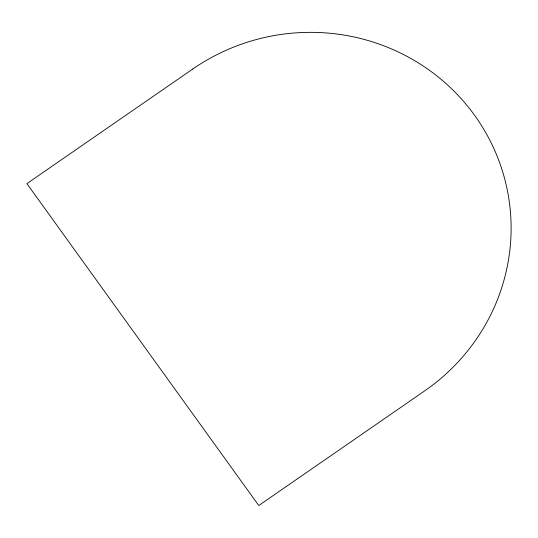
<?xml version="1.0" encoding="UTF-8"?>
<svg xmlns="http://www.w3.org/2000/svg" width="538" height="538" viewBox="0 0 538 538"><rect width="100%" height="100%" fill="white"/><g stroke="black" fill="none" stroke-linecap="round" stroke-linejoin="round"><path stroke-width="0.81" d="M192.792 68.998L26.9 183.626L258.765 505.525L424.657 390.897A202.544 197.433 -10.2 0 0 474.617 115.32A202.544 197.433 -10.2 0 0 192.792 68.998"/></g></svg>
